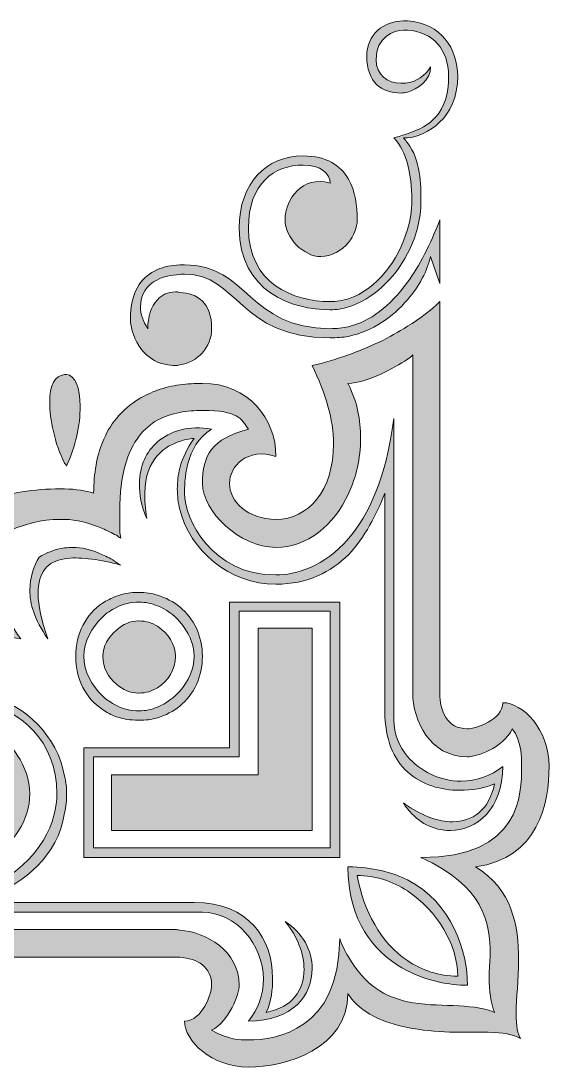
# Model space of a CAD drawing. Header units: inches. Extents: x -242 to 837, y -118 to 959.
# Drawn here: x 293 to 837, y -118 to 959 of the extents above; entities that cross this region are included whole.
import ezdxf

# ---------------------------------------------------------------- set-up
doc = ezdxf.new("R2010")
doc.units = ezdxf.units.IN
doc.header["$MEASUREMENT"] = 0
doc.layers.add('图层 1', color=7, linetype='Continuous')

# ---------------------------------------------------------------- blocks, each defined once
blk = doc.blocks.new('block 2')
at = {"layer": '图层 1', "true_color": 0xffffff}
h = blk.add_hatch(color=7, dxfattribs=at)
h.dxf.hatch_style = 2
edge = h.paths.add_edge_path()
edge.add_spline(control_points=[(690.9, 838.6), (689.4, 838.6), (687.9, 838.6), (686.9, 838.6), (688.4, 837.1), (689.9, 835.1), (690.9, 833.6), (704.8, 815.6), (704.8, 790.7), (704.8, 773.8), (704.8, 754.8), (699.9, 735.9), (690.9, 719.5), (677.4, 693.1), (654.5, 672.1), (630.1, 664.7), (624.1, 662.7), (617.6, 661.7), (611.2, 661.7), (572.3, 661.7), (517.5, 680.1), (517.5, 745.9), (517.5, 792.2), (545.4, 820.1), (583.3, 820.1), (607.7, 820.1), (622.1, 810.2), (630.1, 796.2), (637.1, 783.8), (639.1, 768.8), (639.1, 754.4), (639.1, 746.4), (635.6, 737.9), (630.1, 730.9), (623.1, 722.5), (612.7, 716.5), (601.7, 716.5), (583.3, 716.5), (564.8, 735.9), (564.8, 754.4), (564.8, 774.8), (582.3, 800.7), (611.2, 792.2), (611.2, 801.7), (601.7, 810.7), (583.3, 810.7), (553.9, 810.7), (527, 792.2), (527, 745.9), (527, 688.6), (573.3, 670.1), (611.2, 670.1), (617.6, 670.1), (624.1, 671.1), (630.1, 673.1), (659, 682.6), (681.9, 712.5), (690.9, 744.4), (693.9, 754.4), (695.4, 764.3), (695.4, 773.8), (695.4, 779.8), (695.4, 796.2), (690.9, 812.2), (688.4, 821.6), (683.9, 831.6), (676.9, 838.6), (681.9, 840.1), (686.4, 841.6), (690.9, 843), (714.3, 851), (733.3, 863.5), (733.3, 902.3), (733.3, 929.8), (717.3, 947.7), (690.9, 949.7), (689.4, 949.7), (688.4, 949.7), (686.9, 949.7), (676.9, 949.7), (658.5, 942.2), (658.5, 919.3), (658.5, 903.3), (670.5, 894.9), (684.4, 894.9), (686.9, 894.9), (688.9, 894.9), (690.9, 895.4), (700.4, 896.9), (708.8, 902.3), (714.8, 911.8), (714.8, 897.4), (700.9, 888.9), (690.9, 885.9), (688.4, 885.4), (686.4, 884.9), (684.4, 884.9), (664, 884.9), (649, 895.9), (649, 922.8), (649, 945.2), (666, 959.1), (686.9, 959.1), (688.4, 959.1), (689.4, 959.1), (690.9, 959.1), (725.8, 957.2), (742.7, 930.2), (742.7, 902.3), (742.7, 858), (710.3, 841.1), (690.9, 838.6)], knot_values=[0, 0, 0, 0, 1, 1, 1, 2, 2, 2, 3, 3, 3, 4, 4, 4, 5, 5, 5, 6, 6, 6, 7, 7, 7, 8, 8, 8, 9, 9, 9, 10, 10, 10, 11, 11, 11, 12, 12, 12, 13, 13, 13, 14, 14, 14, 15, 15, 15, 16, 16, 16, 17, 17, 17, 18, 18, 18, 19, 19, 19, 20, 20, 20, 21, 21, 21, 22, 22, 22, 23, 23, 23, 24, 24, 24, 25, 25, 25, 26, 26, 26, 27, 27, 27, 28, 28, 28, 29, 29, 29, 30, 30, 30, 31, 31, 31, 32, 32, 32, 33, 33, 33, 34, 34, 34, 35, 35, 35, 36, 36, 36, 37, 37, 37, 37], degree=3, periodic=1)
h = blk.add_hatch(color=7, dxfattribs=at)
h.dxf.hatch_style = 2
edge = h.paths.add_edge_path()
edge.add_spline(control_points=[(630.1, 644.2), (652.5, 649.7), (673, 665.2), (690.9, 690.1), (703.4, 707), (714.3, 728.4), (724.3, 754.3), (724.3, 754.3), (724.3, 688.6), (724.3, 688.6), (724.3, 688.6), (714.8, 716.5), (714.8, 716.5), (711.3, 702), (703.4, 686.1), (690.9, 672.1), (675.9, 654.2), (655, 639.7), (630.1, 634.3), (624.1, 633.3), (617.6, 632.8), (611.2, 632.8), (516.5, 632.8), (516.5, 698.5), (461.2, 698.5), (459.7, 698.5), (458.2, 698.5), (456.2, 698), (447.2, 697.5), (439.3, 696), (433.3, 692.6), (421.8, 687.1), (415.8, 677.1), (415.8, 664.7), (415.8, 657.2), (418.3, 649.7), (423.3, 642.2), (423.3, 654.2), (426.8, 665.2), (433.3, 672.1), (437.8, 677.1), (443.7, 680.1), (451.7, 680.1), (453.2, 680.1), (454.7, 680.1), (456.2, 679.6), (474.6, 678.6), (489.1, 669.2), (489.1, 642.2), (489.1, 623.3), (474.6, 607.4), (456.2, 604.9), (454.7, 604.4), (453.2, 604.4), (451.7, 604.4), (444.7, 604.4), (438.3, 605.9), (433.3, 607.9), (424.8, 611.8), (418.8, 617.8), (414.3, 624.3), (407.4, 634.8), (405.4, 646.7), (405.4, 650.7), (405.4, 666.2), (408.4, 678.6), (414.3, 687.6), (418.8, 694.6), (425.3, 699.5), (433.3, 703), (439.8, 706), (447.7, 707.5), (456.2, 708), (458.2, 708), (459.7, 708), (461.2, 708), (527, 708), (527, 642.2), (611.2, 642.2), (617.6, 642.2), (624.1, 643.2), (630.1, 644.2)], knot_values=[0, 0, 0, 0, 1, 1, 1, 2, 2, 2, 3, 3, 3, 4, 4, 4, 5, 5, 5, 6, 6, 6, 7, 7, 7, 8, 8, 8, 9, 9, 9, 10, 10, 10, 11, 11, 11, 12, 12, 12, 13, 13, 13, 14, 14, 14, 15, 15, 15, 16, 16, 16, 17, 17, 17, 18, 18, 18, 19, 19, 19, 20, 20, 20, 21, 21, 21, 22, 22, 22, 23, 23, 23, 24, 24, 24, 25, 25, 25, 26, 26, 26, 27, 27, 27, 27], degree=3, periodic=1)
h = blk.add_hatch(color=7, dxfattribs=at)
h.dxf.hatch_style = 2
edge = h.paths.add_edge_path()
edge.add_spline(control_points=[(836.9, 191.3), (836.9, 230.2), (809.5, 257.1), (789.1, 257.1), (789.1, 239.1), (761.1, 230.2), (752.7, 230.2), (731.7, 230.2), (724.3, 248.6), (724.3, 267), (724.3, 267), (724.3, 670.1), (724.3, 670.1), (715.3, 661.2), (703.9, 652.7), (690.9, 644.7), (672.5, 632.8), (651.5, 622.8), (630.1, 615.3), (617.6, 610.8), (604.7, 606.9), (592.7, 604.4), (606.7, 575.5), (614.7, 548.6), (614.7, 523.6), (614.7, 475.3), (588.7, 445.9), (555.4, 445.9), (526, 445.9), (507.5, 464.3), (507.5, 482.8), (507.5, 500.7), (526, 520.2), (555.4, 510.7), (555.4, 549.6), (527, 585.9), (479.6, 585.9), (471.6, 585.9), (464.2, 585.4), (456.2, 584.4), (448.7, 583.4), (440.8, 581.4), (433.3, 579), (426.8, 576.5), (420.3, 573.5), (414.3, 570), (405.4, 564.5), (397.4, 558), (390.9, 549.6), (384.9, 542.6), (380.5, 534.6), (376.5, 525.1), (371, 511.2), (367.5, 493.7), (367.5, 472.8), (359, 475.8), (349.6, 476.8), (337.6, 477.3), (336.1, 477.3), (334.6, 477.3), (333.1, 477.3), (306.2, 477.3), (279.8, 472.8), (259.9, 466.3), (257.9, 465.3), (255.9, 464.9), (254.4, 464.3), (246.9, 443.9), (237, 417), (237, 387.6), (237, 373.7), (240.4, 361.7), (245.4, 351.2), (227, 351.2), (211.5, 348.2), (198.1, 343.3), (150.8, 326.3), (132.3, 282.5), (132.3, 239.1), (132.3, 195.8), (163.7, 168.4), (198.1, 163.9), (201.1, 163.9), (204.6, 163.4), (208.1, 163.4), (198.1, 192.8), (217.5, 210.7), (236, 210.7), (244.4, 210.7), (252.9, 207.2), (259.9, 200.3), (267.9, 191.8), (273.8, 179.3), (273.8, 163.4), (273.8, 150.4), (268.8, 138.5), (259.9, 128.5), (246.9, 114.6), (226, 105.1), (198.1, 104.1), (196.6, 104.1), (195.1, 104.1), (194.1, 104.1), (169.2, 104.1), (143.3, 111.6), (113.9, 125.5), (115.4, 122.5), (115.4, 119), (115.4, 117), (115.4, 117), (115.4, 108.6), (115.4, 108.6), (115.4, 96.1), (112.9, 84.2), (109.4, 73.2), (98.9, 42.8), (76.5, 17.4), (53.1, -1), (51.6, -2.5), (50.1, -3.5), (48.1, -5), (48.1, -5), (53.1, -5), (53.1, -5), (53.1, -5), (109.4, -5), (109.4, -5), (109.4, -5), (198.1, -5), (198.1, -5), (198.1, -5), (259.9, -5), (259.9, -5), (259.9, -5), (337.6, -5), (337.6, -5), (337.6, -5), (376.5, -5), (376.5, -5), (376.5, -5), (390.9, -5), (390.9, -5), (390.9, -5), (414.3, -5), (414.3, -5), (414.3, -5), (433.3, -5), (433.3, -5), (433.3, -5), (451.7, -5), (451.7, -5), (453.2, -5), (454.7, -5), (456.2, -5), (474.6, -6.5), (489.1, -15), (489.1, -33.9), (489.1, -42.4), (479.6, -70.8), (461.2, -70.8), (461.2, -91.2), (489.1, -118.1), (527, -118.1), (564.8, -118.1), (629.6, -99.7), (629.6, -42.4), (629.6, -42.9), (630.1, -42.9), (630.1, -43.4), (643.1, -62.8), (666, -72.3), (690.9, -77.3), (719.3, -83.3), (750.7, -82.3), (774.1, -82.3), (789.1, -82.3), (800, -84.8), (807.5, -88.7), (804.5, -84.8), (803, -75.8), (803, -62.8), (803, -46.9), (805.5, -28.5), (805.5, -8), (805.5, 27.4), (799, 65.2), (761.1, 88.1), (825.9, 96.6), (836.9, 153.9), (836.9, 191.3)], knot_values=[0, 0, 0, 0, 1, 1, 1, 2, 2, 2, 3, 3, 3, 4, 4, 4, 5, 5, 5, 6, 6, 6, 7, 7, 7, 8, 8, 8, 9, 9, 9, 10, 10, 10, 11, 11, 11, 12, 12, 12, 13, 13, 13, 14, 14, 14, 15, 15, 15, 16, 16, 16, 17, 17, 17, 18, 18, 18, 19, 19, 19, 20, 20, 20, 21, 21, 21, 22, 22, 22, 23, 23, 23, 24, 24, 24, 25, 25, 25, 26, 26, 26, 27, 27, 27, 28, 28, 28, 29, 29, 29, 30, 30, 30, 31, 31, 31, 32, 32, 32, 33, 33, 33, 34, 34, 34, 35, 35, 35, 36, 36, 36, 37, 37, 37, 38, 38, 38, 39, 39, 39, 40, 40, 40, 41, 41, 41, 42, 42, 42, 43, 43, 43, 44, 44, 44, 45, 45, 45, 46, 46, 46, 47, 47, 47, 48, 48, 48, 49, 49, 49, 50, 50, 50, 51, 51, 51, 52, 52, 52, 53, 53, 53, 54, 54, 54, 55, 55, 55, 56, 56, 56, 57, 57, 57, 58, 58, 58, 59, 59, 59, 60, 60, 60, 61, 61, 61, 62, 62, 62, 63, 63, 63, 63], degree=3, periodic=1)
edge = h.paths.add_edge_path()
edge.add_spline(control_points=[(808.5, 191.3), (808.5, 163.4), (808.5, 97.6), (704.8, 97.6), (769.6, 68.7), (776.1, 30.8), (776.1, -2.5), (776.1, -10), (775.1, -17.5), (775.1, -25.5), (775.1, -39.4), (777.1, -52.4), (780.6, -61.8), (755.2, -51.4), (722.3, -57.4), (690.9, -50.9), (668.5, -45.9), (647, -34.4), (630.1, -4.5), (626.6, 0.9), (623.6, 7.4), (621.1, 14.4), (621.1, -80.3), (555.4, -90.2), (527, -90.2), (517.5, -90.2), (507.5, -90.2), (489.1, -80.3), (507.5, -70.8), (517.5, -42.4), (517.5, -33.9), (517.5, 1.4), (483.6, 20.9), (456.2, 22.9), (454.7, 23.4), (453.2, 23.4), (451.7, 23.4), (451.7, 23.4), (433.3, 23.4), (433.3, 23.4), (433.3, 23.4), (414.3, 23.4), (414.3, 23.4), (414.3, 23.4), (390.9, 23.4), (390.9, 23.4), (390.9, 23.4), (376.5, 23.4), (376.5, 23.4), (376.5, 23.4), (337.6, 23.4), (337.6, 23.4), (337.6, 23.4), (259.9, 23.4), (259.9, 23.4), (259.9, 23.4), (198.1, 23.4), (198.1, 23.4), (198.1, 23.4), (109.4, 23.4), (109.4, 23.4), (109.4, 23.4), (104.4, 23.4), (104.4, 23.4), (105.9, 23.9), (107.4, 24.9), (109.4, 25.9), (127.3, 37.8), (140.3, 72.2), (132.3, 88.1), (150.8, 79.2), (169.2, 75.2), (188.6, 75.2), (191.6, 75.2), (194.6, 75.2), (198.1, 75.2), (221, 76.7), (242.4, 84.2), (259.9, 95.1), (284.8, 111.6), (301.7, 136), (301.7, 163.4), (301.7, 191.3), (281.3, 218.7), (259.9, 231.6), (251.4, 236.1), (243.4, 239.1), (236, 239.1), (219, 239.1), (205.6, 232.6), (198.1, 221.7), (192.6, 213.7), (189.6, 203.3), (189.6, 191.3), (169.2, 201.3), (161.7, 209.7), (161.7, 239.1), (161.7, 264), (172.2, 292.4), (198.1, 309.9), (212.5, 319.8), (232.5, 326.3), (257.4, 326.3), (258.4, 326.3), (258.9, 326.3), (259.9, 326.3), (269.8, 326.3), (280.8, 324.8), (292.3, 322.8), (274.8, 347.8), (269.3, 367.2), (269.3, 383.6), (269.3, 404.1), (277.8, 419), (283.3, 435.5), (297.3, 440.4), (312.7, 445.9), (333.1, 445.9), (334.6, 445.9), (336.1, 445.9), (337.6, 445.9), (349.6, 445.4), (363, 442.4), (376.5, 436.4), (381.5, 434.5), (385.9, 432), (390.9, 429.5), (392.4, 428.5), (393.9, 427.5), (395.4, 426.5), (394.4, 432), (394.4, 436.4), (394.4, 441.4), (394.4, 441.4), (394.4, 454.4), (394.4, 454.4), (394.4, 491.8), (402.4, 516.2), (414.4, 531.6), (419.8, 538.6), (426.3, 544.1), (433.3, 548.1), (440.3, 552), (448.2, 554.5), (456.2, 556), (464.2, 557.5), (471.6, 558), (479.6, 558), (516.5, 558), (519.5, 549.6), (527, 538.6), (489.1, 529.1), (479.6, 511.7), (479.6, 482.8), (479.6, 454.4), (517.5, 417), (555.4, 417), (587.8, 417), (615.2, 439.9), (630.1, 472.3), (638.1, 489.3), (642.6, 508.7), (642.6, 529.1), (642.6, 549.1), (639.6, 565), (630.1, 584.9), (630.1, 585.4), (629.6, 585.9), (629.6, 585.9), (629.6, 585.9), (630.1, 585.9), (630.1, 585.9), (648, 586.4), (676.9, 600.9), (690.9, 610.8), (693.4, 612.3), (694.9, 613.8), (696.4, 615.3), (696.4, 615.3), (696.4, 267), (696.4, 267), (696.4, 239.1), (713.8, 201.3), (752.7, 201.3), (761.2, 201.3), (789.1, 209.7), (799, 230.2), (808.5, 218.2), (808.5, 201.2), (808.5, 191.3)], knot_values=[0, 0, 0, 0, 1, 1, 1, 2, 2, 2, 3, 3, 3, 4, 4, 4, 5, 5, 5, 6, 6, 6, 7, 7, 7, 8, 8, 8, 9, 9, 9, 10, 10, 10, 11, 11, 11, 12, 12, 12, 13, 13, 13, 14, 14, 14, 15, 15, 15, 16, 16, 16, 17, 17, 17, 18, 18, 18, 19, 19, 19, 20, 20, 20, 21, 21, 21, 22, 22, 22, 23, 23, 23, 24, 24, 24, 25, 25, 25, 26, 26, 26, 27, 27, 27, 28, 28, 28, 29, 29, 29, 30, 30, 30, 31, 31, 31, 32, 32, 32, 33, 33, 33, 34, 34, 34, 35, 35, 35, 36, 36, 36, 37, 37, 37, 38, 38, 38, 39, 39, 39, 40, 40, 40, 41, 41, 41, 42, 42, 42, 43, 43, 43, 44, 44, 44, 45, 45, 45, 46, 46, 46, 47, 47, 47, 48, 48, 48, 49, 49, 49, 50, 50, 50, 51, 51, 51, 52, 52, 52, 53, 53, 53, 54, 54, 54, 55, 55, 55, 56, 56, 56, 57, 57, 57, 58, 58, 58, 59, 59, 59, 60, 60, 60, 61, 61, 61, 62, 62, 62, 63, 63, 63, 63], degree=3, periodic=1)
h = blk.add_hatch(color=7, dxfattribs=at)
h.dxf.hatch_style = 2
edge = h.paths.add_edge_path()
edge.add_spline(control_points=[(337.6, 503.7), (327.1, 524.1), (322.2, 549.1), (322.2, 566.5), (322.2, 584.4), (327.1, 593.9), (337.6, 594.9), (338.6, 594.9), (339.1, 594.9), (339.6, 594.9), (348.1, 594.9), (353.6, 581), (353.6, 562.5), (353.6, 542.1), (349.1, 521.7), (339.6, 500.7), (339.1, 501.7), (338.6, 502.7), (337.6, 503.7)], knot_values=[0, 0, 0, 0, 1, 1, 1, 2, 2, 2, 3, 3, 3, 4, 4, 4, 5, 5, 5, 6, 6, 6, 6], degree=3, periodic=1)
h = blk.add_hatch(color=7, dxfattribs=at)
h.dxf.hatch_style = 2
edge = h.paths.add_edge_path()
edge.add_spline(control_points=[(735.2, 125.5), (717.3, 125.5), (702.4, 133.5), (690.9, 147.9), (689.4, 149.4), (687.9, 151.4), (686.9, 153.9), (688.4, 152.9), (689.4, 151.9), (690.9, 150.9), (707.8, 140), (723.3, 134.5), (737.2, 134.5), (757.7, 134.5), (775.1, 146.4), (780.6, 173.4), (769.6, 168.9), (757.7, 166.9), (744.7, 166.9), (725.3, 166.9), (705.8, 172.4), (690.9, 185.8), (676.9, 198.8), (667.5, 219.2), (667.5, 248.6), (667.5, 248.6), (667.5, 472.8), (667.5, 472.8), (659, 450.4), (647, 427.5), (630.1, 409.5), (612.2, 391.6), (588.2, 379.1), (555.4, 379.1), (507, 379.1), (467.2, 414), (456.2, 455.9), (454.7, 462.9), (453.7, 469.8), (453.7, 477.3), (453.7, 484.8), (454.7, 491.8), (456.2, 498.7), (459.2, 509.2), (463.7, 519.2), (471.1, 529.1), (468.7, 529.1), (463.2, 528.6), (456.2, 526.1), (449.2, 524.1), (440.3, 519.7), (433.3, 511.7), (425.8, 503.2), (420.3, 490.8), (420.3, 472.8), (420.3, 466.3), (420.3, 456.9), (422.3, 446.9), (415.8, 459.9), (414.8, 471.8), (414.8, 482.8), (414.8, 501.2), (421.8, 515.7), (433.3, 525.6), (439.8, 531.1), (447.7, 535.6), (456.2, 537.6), (466.7, 540.6), (478.1, 541.1), (489.1, 538.6), (461.2, 522.7), (461.2, 482.8), (461.2, 472.8), (461.2, 445.9), (489.1, 388.6), (555.4, 388.6), (575.8, 388.6), (605.2, 397.1), (630.1, 426), (651, 450.4), (669, 489.3), (676.9, 549.6), (676.9, 549.6), (676.9, 239.1), (676.9, 239.1), (676.9, 225.2), (682.4, 212.2), (690.9, 201.8), (703.9, 186.8), (723.8, 176.3), (746.2, 176.3), (762.2, 176.3), (777.1, 181.8), (789.1, 191.3), (789.1, 147.4), (762.2, 125.5), (735.2, 125.5)], knot_values=[0, 0, 0, 0, 1, 1, 1, 2, 2, 2, 3, 3, 3, 4, 4, 4, 5, 5, 5, 6, 6, 6, 7, 7, 7, 8, 8, 8, 9, 9, 9, 10, 10, 10, 11, 11, 11, 12, 12, 12, 13, 13, 13, 14, 14, 14, 15, 15, 15, 16, 16, 16, 17, 17, 17, 18, 18, 18, 19, 19, 19, 20, 20, 20, 21, 21, 21, 22, 22, 22, 23, 23, 23, 24, 24, 24, 25, 25, 25, 26, 26, 26, 27, 27, 27, 28, 28, 28, 29, 29, 29, 30, 30, 30, 31, 31, 31, 32, 32, 32, 32], degree=3, periodic=1)
h = blk.add_hatch(color=7, dxfattribs=at)
h.dxf.hatch_style = 2
edge = h.paths.add_edge_path()
edge.add_spline(control_points=[(376.5, 403.1), (366.5, 405.1), (357, 406.1), (349.1, 406.1), (345.1, 406.1), (341.1, 406.1), (337.6, 405.1), (320.2, 402.6), (310.2, 392.1), (310.2, 369.2), (310.2, 357.7), (313.7, 342.3), (320.2, 322.8), (306.2, 343.3), (301.7, 358.7), (301.7, 372.7), (301.7, 386.6), (306.2, 397.6), (311.2, 407), (319.2, 411.5), (327.6, 415), (337.6, 416.5), (340.6, 416.5), (343.1, 417), (346.1, 417), (355.1, 417), (365, 415), (376.5, 409.5), (381, 407.5), (385.9, 405.1), (390.9, 401.6), (392.4, 400.6), (393.9, 399.6), (395.4, 398.6), (393.9, 399.1), (392.4, 399.6), (390.9, 400.1), (385.9, 401.1), (381, 402.6), (376.5, 403.1)], knot_values=[0, 0, 0, 0, 1, 1, 1, 2, 2, 2, 3, 3, 3, 4, 4, 4, 5, 5, 5, 6, 6, 6, 7, 7, 7, 8, 8, 8, 9, 9, 9, 10, 10, 10, 11, 11, 11, 12, 12, 12, 13, 13, 13, 13], degree=3, periodic=1)
h = blk.add_hatch(color=7, dxfattribs=at)
h.dxf.hatch_style = 2
edge = h.paths.add_edge_path()
edge.add_spline(control_points=[(433.3, 367.7), (427.3, 369.7), (420.8, 370.7), (414.3, 370.7), (414.3, 370.7), (413.8, 370.7), (413.8, 370.7), (405.4, 370.7), (397.9, 369.2), (390.9, 366.7), (385.4, 364.7), (381, 362.2), (376.5, 359.7), (359.5, 347.8), (349.1, 328.3), (349.1, 304.9), (349.1, 281), (359.5, 261.6), (376.5, 250.1), (381, 247.1), (385.4, 244.6), (390.9, 242.6), (397.9, 240.1), (405.4, 239.1), (413.8, 239.1), (413.8, 239.1), (414.3, 239.1), (414.3, 239.1), (420.8, 239.1), (427.3, 239.6), (433.3, 241.6), (441.7, 244.1), (449.7, 248.1), (456.2, 253.6), (470.7, 265.5), (479.6, 283.5), (479.6, 304.9), (479.6, 325.8), (470.7, 343.8), (456.2, 355.7), (449.7, 361.2), (441.7, 365.2), (433.3, 367.7)], knot_values=[0, 0, 0, 0, 1, 1, 1, 2, 2, 2, 3, 3, 3, 4, 4, 4, 5, 5, 5, 6, 6, 6, 7, 7, 7, 8, 8, 8, 9, 9, 9, 10, 10, 10, 11, 11, 11, 12, 12, 12, 13, 13, 13, 14, 14, 14, 14], degree=3, periodic=1)
edge = h.paths.add_edge_path()
edge.add_spline(control_points=[(433.3, 356.7), (442.2, 353.2), (450.2, 347.8), (456.2, 340.3), (465.2, 330.3), (471.1, 317.9), (471.1, 304.9), (471.1, 291.4), (465.2, 279), (456.2, 269), (450.2, 262.1), (442.2, 256.1), (433.3, 252.6), (427.3, 250.1), (420.8, 248.6), (414.3, 248.6), (414.3, 248.6), (413.8, 248.6), (413.8, 248.6), (405.9, 248.6), (397.9, 250.6), (390.9, 254.1), (385.4, 257.1), (381, 260), (376.5, 264), (365.5, 274.5), (357.5, 289.5), (357.5, 304.9), (357.5, 319.8), (365.5, 334.8), (376.5, 345.3), (381, 349.2), (385.4, 352.7), (390.9, 355.2), (397.9, 358.7), (405.9, 360.7), (413.8, 360.7), (413.8, 360.7), (414.3, 360.7), (414.3, 360.7), (420.8, 360.7), (427.3, 359.2), (433.3, 356.7)], knot_values=[0, 0, 0, 0, 1, 1, 1, 2, 2, 2, 3, 3, 3, 4, 4, 4, 5, 5, 5, 6, 6, 6, 7, 7, 7, 8, 8, 8, 9, 9, 9, 10, 10, 10, 11, 11, 11, 12, 12, 12, 13, 13, 13, 14, 14, 14, 14], degree=3, periodic=1)
h = blk.add_hatch(color=7, dxfattribs=at)
h.dxf.hatch_style = 2
h.paths.add_polyline_path([(456.2, 97.6), (621.1, 97.6), (621.1, 360.7), (507.5, 360.7), (507.5, 210.7), (456.2, 210.7), (433.3, 210.7), (414.3, 210.7), (390.9, 210.7), (376.5, 210.7), (357.5, 210.7), (357.5, 97.6), (376.5, 97.6), (390.9, 97.6), (414.3, 97.6), (433.3, 97.6), (456.2, 97.6)])
h.paths.add_polyline_path([(456.2, 107.6), (433.3, 107.6), (414.3, 107.6), (390.9, 107.6), (376.5, 107.6), (367.5, 107.6), (367.5, 201.2), (376.5, 201.2), (390.9, 201.2), (414.3, 201.2), (433.3, 201.2), (456.2, 201.2), (517.5, 201.2), (517.5, 351.2), (611.2, 351.2), (611.2, 107.6)])
h = blk.add_hatch(color=7, dxfattribs=at)
h.dxf.hatch_style = 2
edge = h.paths.add_edge_path()
edge.add_spline(control_points=[(451.7, 304.9), (451.7, 291.4), (444.2, 279), (433.3, 272.5), (427.8, 269), (421.3, 267), (414.3, 267), (414.3, 267), (413.8, 267), (413.8, 267), (405.4, 267), (397.4, 270.5), (390.9, 276), (382.5, 283), (377, 293.4), (377, 304.9), (377, 314.9), (382.5, 324.8), (390.9, 331.8), (397.4, 337.8), (405.4, 341.3), (413.8, 341.3), (413.8, 341.3), (414.3, 341.3), (414.3, 341.3), (421.3, 341.3), (427.8, 339.3), (433.3, 335.8), (444.2, 328.8), (451.7, 316.9), (451.7, 304.9)], knot_values=[0, 0, 0, 0, 1, 1, 1, 2, 2, 2, 3, 3, 3, 4, 4, 4, 5, 5, 5, 6, 6, 6, 7, 7, 7, 8, 8, 8, 9, 9, 9, 10, 10, 10, 10], degree=3, periodic=1)
h = blk.add_hatch(color=7, dxfattribs=at)
h.dxf.hatch_style = 2
h.paths.add_polyline_path([(433.3, 125.5), (414.3, 125.5), (390.9, 125.5), (385.9, 125.5), (385.9, 182.8), (390.9, 182.8), (414.3, 182.8), (433.3, 182.8), (456.2, 182.8), (536.9, 182.8), (536.9, 333.8), (592.7, 333.8), (592.7, 125.5), (456.2, 125.5)])
h = blk.add_hatch(color=7, dxfattribs=at)
h.dxf.hatch_style = 2
edge = h.paths.add_edge_path()
edge.add_spline(control_points=[(241.4, 266), (247.4, 266), (253.4, 265), (259.9, 263.5), (296.3, 255.6), (330.1, 222.7), (337.6, 181.3), (339.1, 175.3), (339.6, 169.4), (339.6, 163.4), (339.6, 156.4), (339.1, 149.9), (337.6, 143.5), (330.1, 98.1), (296.3, 72.7), (259.9, 56.8), (254.9, 54.8), (250.4, 52.8), (245.4, 51.3), (245.4, 51.3), (259.9, 51.3), (259.9, 51.3), (259.9, 51.3), (337.6, 51.3), (337.6, 51.3), (337.6, 51.3), (376.5, 51.3), (376.5, 51.3), (376.5, 51.3), (390.9, 51.3), (390.9, 51.3), (390.9, 51.3), (414.3, 51.3), (414.3, 51.3), (414.3, 51.3), (433.3, 51.3), (433.3, 51.3), (433.3, 51.3), (456.2, 51.3), (456.2, 51.3), (456.2, 51.3), (471.1, 51.3), (471.1, 51.3), (528, 51.3), (551.9, 13.4), (551.9, -26.5), (551.9, -38.4), (550.9, -49.9), (545.4, -61.8), (572.3, -56.4), (584.3, -39.4), (584.3, -17.5), (584.3, -1.5), (577.8, 15.9), (564.8, 31.8), (583.3, 19.9), (592.7, 1.9), (592.7, -16.5), (592.7, -43.9), (573.3, -70.8), (527, -70.8), (536.9, -58.9), (542.4, -43.9), (542.4, -27.5), (542.4, 7.9), (514, 41.3), (479.6, 41.3), (479.6, 41.3), (456.2, 41.3), (456.2, 41.3), (456.2, 41.3), (433.3, 41.3), (433.3, 41.3), (433.3, 41.3), (414.3, 41.3), (414.3, 41.3), (414.3, 41.3), (390.9, 41.3), (390.9, 41.3), (390.9, 41.3), (376.5, 41.3), (376.5, 41.3), (376.5, 41.3), (337.6, 41.3), (337.6, 41.3), (337.6, 41.3), (259.9, 41.3), (259.9, 41.3), (259.9, 41.3), (198.1, 41.3), (198.1, 41.3), (198.1, 41.3), (170.2, 41.3), (170.2, 41.3), (180.2, 42.8), (189.1, 44.3), (198.1, 46.3), (222.5, 51.3), (242.9, 58.7), (259.9, 66.7), (315.7, 94.6), (329.6, 136.5), (329.6, 163.4), (329.6, 219.7), (289.3, 248.1), (259.9, 255.6), (254.4, 256.6), (249.9, 257.1), (245.4, 257.1), (238, 257.1), (216, 257.1), (198.1, 246.6), (191.1, 243.1), (184.6, 237.6), (179.7, 230.2), (175.2, 252.6), (181.6, 275.5), (198.1, 289.9), (207.6, 298.4), (221, 303.4), (237, 303.4), (243.9, 303.4), (251.9, 302.4), (259.9, 299.9), (263.9, 298.9), (268.4, 297.4), (272.8, 295.9), (268.4, 296.9), (263.9, 297.4), (259.9, 297.9), (254.4, 298.4), (249.9, 298.4), (245.4, 298.4), (219.5, 298.4), (205.6, 287), (198.1, 275), (191.1, 264), (189.6, 252.6), (189.6, 248.6), (192.1, 250.6), (195.1, 252.6), (198.1, 254.1), (211.5, 262.1), (226, 266), (241.4, 266)], knot_values=[0, 0, 0, 0, 1, 1, 1, 2, 2, 2, 3, 3, 3, 4, 4, 4, 5, 5, 5, 6, 6, 6, 7, 7, 7, 8, 8, 8, 9, 9, 9, 10, 10, 10, 11, 11, 11, 12, 12, 12, 13, 13, 13, 14, 14, 14, 15, 15, 15, 16, 16, 16, 17, 17, 17, 18, 18, 18, 19, 19, 19, 20, 20, 20, 21, 21, 21, 22, 22, 22, 23, 23, 23, 24, 24, 24, 25, 25, 25, 26, 26, 26, 27, 27, 27, 28, 28, 28, 29, 29, 29, 30, 30, 30, 31, 31, 31, 32, 32, 32, 33, 33, 33, 34, 34, 34, 35, 35, 35, 36, 36, 36, 37, 37, 37, 38, 38, 38, 39, 39, 39, 40, 40, 40, 41, 41, 41, 42, 42, 42, 43, 43, 43, 44, 44, 44, 45, 45, 45, 46, 46, 46, 47, 47, 47, 48, 48, 48, 48], degree=3, periodic=1)
h = blk.add_hatch(color=7, dxfattribs=at)
h.dxf.hatch_style = 2
edge = h.paths.add_edge_path()
edge.add_spline(control_points=[(630.1, 88.1), (630.1, 88.1), (629.6, 88.1), (629.6, 88.1), (629.6, 83.7), (629.6, 79.2), (630.1, 75.2), (634.1, 25.9), (660.5, -3.5), (690.9, -19), (711.8, -29.5), (734.2, -33.9), (752.7, -33.9), (752.7, 0.9), (737.2, 50.8), (690.9, 74.7), (675, 82.7), (654.5, 87.6), (630.1, 88.1)], knot_values=[0, 0, 0, 0, 1, 1, 1, 2, 2, 2, 3, 3, 3, 4, 4, 4, 5, 5, 5, 6, 6, 6, 6], degree=3, periodic=1)
edge = h.paths.add_edge_path()
edge.add_spline(control_points=[(639.1, 79.2), (658, 79.2), (675.4, 73.2), (690.9, 63.2), (721.8, 42.8), (742.7, 7.4), (742.7, -24.5), (723.3, -24.5), (705.8, -18.5), (690.9, -8.5), (663.5, 9.9), (645.5, 42.8), (639.1, 79.2)], knot_values=[0, 0, 0, 0, 1, 1, 1, 2, 2, 2, 3, 3, 3, 4, 4, 4, 4], degree=3, periodic=1)
at = {"layer": '图层 1', "lineweight": 0}
for points in [[(456.2, 97.6), (621.1, 97.6), (621.1, 360.7), (507.5, 360.7), (507.5, 210.7), (456.2, 210.7), (433.3, 210.7), (414.3, 210.7), (390.9, 210.7), (376.5, 210.7), (357.5, 210.7), (357.5, 97.6), (376.5, 97.6), (390.9, 97.6), (414.3, 97.6), (433.3, 97.6), (456.2, 97.6), (456.2, 97.6)], [(456.2, 107.6), (433.3, 107.6), (414.3, 107.6), (390.9, 107.6), (376.5, 107.6), (367.5, 107.6), (367.5, 201.2), (376.5, 201.2), (390.9, 201.2), (414.3, 201.2), (433.3, 201.2), (456.2, 201.2), (517.5, 201.2), (517.5, 351.2), (611.2, 351.2), (611.2, 107.6), (456.2, 107.6)], [(433.3, 125.5), (414.3, 125.5), (390.9, 125.5), (385.9, 125.5), (385.9, 182.8), (390.9, 182.8), (414.3, 182.8), (433.3, 182.8), (456.2, 182.8), (536.9, 182.8), (536.9, 333.8), (592.7, 333.8), (592.7, 125.5), (456.2, 125.5), (433.3, 125.5)]]:
    blk.add_lwpolyline(points, dxfattribs=at)
for points, knots in [([(690.9, 838.6), (689.4, 838.6), (687.9, 838.6), (686.9, 838.6), (688.4, 837.1), (689.9, 835.1), (690.9, 833.6), (704.8, 815.6), (704.8, 790.7), (704.8, 773.8), (704.8, 754.8), (699.9, 735.9), (690.9, 719.5), (677.4, 693.1), (654.5, 672.1), (630.1, 664.7), (624.1, 662.7), (617.6, 661.7), (611.2, 661.7), (572.3, 661.7), (517.5, 680.1), (517.5, 745.9), (517.5, 792.2), (545.4, 820.1), (583.3, 820.1), (607.7, 820.1), (622.1, 810.2), (630.1, 796.2), (637.1, 783.8), (639.1, 768.8), (639.1, 754.4), (639.1, 746.4), (635.6, 737.9), (630.1, 730.9), (623.1, 722.5), (612.7, 716.5), (601.7, 716.5), (583.3, 716.5), (564.8, 735.9), (564.8, 754.4), (564.8, 774.8), (582.3, 800.7), (611.2, 792.2), (611.2, 801.7), (601.7, 810.7), (583.3, 810.7), (553.9, 810.7), (527, 792.2), (527, 745.9), (527, 688.6), (573.3, 670.1), (611.2, 670.1), (617.6, 670.1), (624.1, 671.1), (630.1, 673.1), (659, 682.6), (681.9, 712.5), (690.9, 744.4), (693.9, 754.4), (695.4, 764.3), (695.4, 773.8), (695.4, 779.8), (695.4, 796.2), (690.9, 812.2), (688.4, 821.6), (683.9, 831.6), (676.9, 838.6), (681.9, 840.1), (686.4, 841.6), (690.9, 843), (714.3, 851), (733.3, 863.5), (733.3, 902.3), (733.3, 929.8), (717.3, 947.7), (690.9, 949.7), (689.4, 949.7), (688.4, 949.7), (686.9, 949.7), (676.9, 949.7), (658.5, 942.2), (658.5, 919.3), (658.5, 903.3), (670.5, 894.9), (684.4, 894.9), (686.9, 894.9), (688.9, 894.9), (690.9, 895.4), (700.4, 896.9), (708.8, 902.3), (714.8, 911.8), (714.8, 897.4), (700.9, 888.9), (690.9, 885.9), (688.4, 885.4), (686.4, 884.9), (684.4, 884.9), (664, 884.9), (649, 895.9), (649, 922.8), (649, 945.2), (666, 959.1), (686.9, 959.1), (688.4, 959.1), (689.4, 959.1), (690.9, 959.1), (725.8, 957.2), (742.7, 930.2), (742.7, 902.3), (742.7, 858), (710.3, 841.1), (690.9, 838.6)], [0, 0, 0, 0, 1, 1, 1, 2, 2, 2, 3, 3, 3, 4, 4, 4, 5, 5, 5, 6, 6, 6, 7, 7, 7, 8, 8, 8, 9, 9, 9, 10, 10, 10, 11, 11, 11, 12, 12, 12, 13, 13, 13, 14, 14, 14, 15, 15, 15, 16, 16, 16, 17, 17, 17, 18, 18, 18, 19, 19, 19, 20, 20, 20, 21, 21, 21, 22, 22, 22, 23, 23, 23, 24, 24, 24, 25, 25, 25, 26, 26, 26, 27, 27, 27, 28, 28, 28, 29, 29, 29, 30, 30, 30, 31, 31, 31, 32, 32, 32, 33, 33, 33, 34, 34, 34, 35, 35, 35, 36, 36, 36, 37, 37, 37, 37]), ([(630.1, 644.2), (652.5, 649.7), (673, 665.2), (690.9, 690.1), (703.4, 707), (714.3, 728.4), (724.3, 754.3), (724.3, 754.3), (724.3, 688.6), (724.3, 688.6), (724.3, 688.6), (714.8, 716.5), (714.8, 716.5), (711.3, 702), (703.4, 686.1), (690.9, 672.1), (675.9, 654.2), (655, 639.7), (630.1, 634.3), (624.1, 633.3), (617.6, 632.8), (611.2, 632.8), (516.5, 632.8), (516.5, 698.5), (461.2, 698.5), (459.7, 698.5), (458.2, 698.5), (456.2, 698), (447.2, 697.5), (439.3, 696), (433.3, 692.6), (421.8, 687.1), (415.8, 677.1), (415.8, 664.7), (415.8, 657.2), (418.3, 649.7), (423.3, 642.2), (423.3, 654.2), (426.8, 665.2), (433.3, 672.1), (437.8, 677.1), (443.7, 680.1), (451.7, 680.1), (453.2, 680.1), (454.7, 680.1), (456.2, 679.6), (474.6, 678.6), (489.1, 669.2), (489.1, 642.2), (489.1, 623.3), (474.6, 607.4), (456.2, 604.9), (454.7, 604.4), (453.2, 604.4), (451.7, 604.4), (444.7, 604.4), (438.3, 605.9), (433.3, 607.9), (424.8, 611.8), (418.8, 617.8), (414.3, 624.3), (407.4, 634.8), (405.4, 646.7), (405.4, 650.7), (405.4, 666.2), (408.4, 678.6), (414.3, 687.6), (418.8, 694.6), (425.3, 699.5), (433.3, 703), (439.8, 706), (447.7, 707.5), (456.2, 708), (458.2, 708), (459.7, 708), (461.2, 708), (527, 708), (527, 642.2), (611.2, 642.2), (617.6, 642.2), (624.1, 643.2), (630.1, 644.2)], [0, 0, 0, 0, 1, 1, 1, 2, 2, 2, 3, 3, 3, 4, 4, 4, 5, 5, 5, 6, 6, 6, 7, 7, 7, 8, 8, 8, 9, 9, 9, 10, 10, 10, 11, 11, 11, 12, 12, 12, 13, 13, 13, 14, 14, 14, 15, 15, 15, 16, 16, 16, 17, 17, 17, 18, 18, 18, 19, 19, 19, 20, 20, 20, 21, 21, 21, 22, 22, 22, 23, 23, 23, 24, 24, 24, 25, 25, 25, 26, 26, 26, 27, 27, 27, 27]), ([(836.9, 191.3), (836.9, 230.2), (809.5, 257.1), (789.1, 257.1), (789.1, 239.1), (761.1, 230.2), (752.7, 230.2), (731.7, 230.2), (724.3, 248.6), (724.3, 267), (724.3, 267), (724.3, 670.1), (724.3, 670.1), (715.3, 661.2), (703.9, 652.7), (690.9, 644.7), (672.5, 632.8), (651.5, 622.8), (630.1, 615.3), (617.6, 610.8), (604.7, 606.9), (592.7, 604.4), (606.7, 575.5), (614.7, 548.6), (614.7, 523.6), (614.7, 475.3), (588.7, 445.9), (555.4, 445.9), (526, 445.9), (507.5, 464.3), (507.5, 482.8), (507.5, 500.7), (526, 520.2), (555.4, 510.7), (555.4, 549.6), (527, 585.9), (479.6, 585.9), (471.6, 585.9), (464.2, 585.4), (456.2, 584.4), (448.7, 583.4), (440.8, 581.4), (433.3, 579), (426.8, 576.5), (420.3, 573.5), (414.3, 570), (405.4, 564.5), (397.4, 558), (390.9, 549.6), (384.9, 542.6), (380.5, 534.6), (376.5, 525.1), (371, 511.2), (367.5, 493.7), (367.5, 472.8), (359, 475.8), (349.6, 476.8), (337.6, 477.3), (336.1, 477.3), (334.6, 477.3), (333.1, 477.3), (306.2, 477.3), (279.8, 472.8), (259.9, 466.3), (257.9, 465.3), (255.9, 464.9), (254.4, 464.3), (246.9, 443.9), (237, 417), (237, 387.6), (237, 373.7), (240.4, 361.7), (245.4, 351.2), (227, 351.2), (211.5, 348.2), (198.1, 343.3), (150.8, 326.3), (132.3, 282.5), (132.3, 239.1), (132.3, 195.8), (163.7, 168.4), (198.1, 163.9), (201.1, 163.9), (204.6, 163.4), (208.1, 163.4), (198.1, 192.8), (217.5, 210.7), (236, 210.7), (244.4, 210.7), (252.9, 207.2), (259.9, 200.3), (267.9, 191.8), (273.8, 179.3), (273.8, 163.4), (273.8, 150.4), (268.8, 138.5), (259.9, 128.5), (246.9, 114.6), (226, 105.1), (198.1, 104.1), (196.6, 104.1), (195.1, 104.1), (194.1, 104.1), (169.2, 104.1), (143.3, 111.6), (113.9, 125.5), (115.4, 122.5), (115.4, 119), (115.4, 117), (115.4, 117), (115.4, 108.6), (115.4, 108.6), (115.4, 96.1), (112.9, 84.2), (109.4, 73.2), (98.9, 42.8), (76.5, 17.4), (53.1, -1), (51.6, -2.5), (50.1, -3.5), (48.1, -5), (48.1, -5), (53.1, -5), (53.1, -5), (53.1, -5), (109.4, -5), (109.4, -5), (109.4, -5), (198.1, -5), (198.1, -5), (198.1, -5), (259.9, -5), (259.9, -5), (259.9, -5), (337.6, -5), (337.6, -5), (337.6, -5), (376.5, -5), (376.5, -5), (376.5, -5), (390.9, -5), (390.9, -5), (390.9, -5), (414.3, -5), (414.3, -5), (414.3, -5), (433.3, -5), (433.3, -5), (433.3, -5), (451.7, -5), (451.7, -5), (453.2, -5), (454.7, -5), (456.2, -5), (474.6, -6.5), (489.1, -15), (489.1, -33.9), (489.1, -42.4), (479.6, -70.8), (461.2, -70.8), (461.2, -91.2), (489.1, -118.1), (527, -118.1), (564.8, -118.1), (629.6, -99.7), (629.6, -42.4), (629.6, -42.9), (630.1, -42.9), (630.1, -43.4), (643.1, -62.8), (666, -72.3), (690.9, -77.3), (719.3, -83.3), (750.7, -82.3), (774.1, -82.3), (789.1, -82.3), (800, -84.8), (807.5, -88.7), (804.5, -84.8), (803, -75.8), (803, -62.8), (803, -46.9), (805.5, -28.5), (805.5, -8), (805.5, 27.4), (799, 65.2), (761.1, 88.1), (825.9, 96.6), (836.9, 153.9), (836.9, 191.3)], [0, 0, 0, 0, 1, 1, 1, 2, 2, 2, 3, 3, 3, 4, 4, 4, 5, 5, 5, 6, 6, 6, 7, 7, 7, 8, 8, 8, 9, 9, 9, 10, 10, 10, 11, 11, 11, 12, 12, 12, 13, 13, 13, 14, 14, 14, 15, 15, 15, 16, 16, 16, 17, 17, 17, 18, 18, 18, 19, 19, 19, 20, 20, 20, 21, 21, 21, 22, 22, 22, 23, 23, 23, 24, 24, 24, 25, 25, 25, 26, 26, 26, 27, 27, 27, 28, 28, 28, 29, 29, 29, 30, 30, 30, 31, 31, 31, 32, 32, 32, 33, 33, 33, 34, 34, 34, 35, 35, 35, 36, 36, 36, 37, 37, 37, 38, 38, 38, 39, 39, 39, 40, 40, 40, 41, 41, 41, 42, 42, 42, 43, 43, 43, 44, 44, 44, 45, 45, 45, 46, 46, 46, 47, 47, 47, 48, 48, 48, 49, 49, 49, 50, 50, 50, 51, 51, 51, 52, 52, 52, 53, 53, 53, 54, 54, 54, 55, 55, 55, 56, 56, 56, 57, 57, 57, 58, 58, 58, 59, 59, 59, 60, 60, 60, 61, 61, 61, 62, 62, 62, 63, 63, 63, 63]), ([(808.5, 191.3), (808.5, 163.4), (808.5, 97.6), (704.8, 97.6), (769.6, 68.7), (776.1, 30.8), (776.1, -2.5), (776.1, -10), (775.1, -17.5), (775.1, -25.5), (775.1, -39.4), (777.1, -52.4), (780.6, -61.8), (755.2, -51.4), (722.3, -57.4), (690.9, -50.9), (668.5, -45.9), (647, -34.4), (630.1, -4.5), (626.6, 0.9), (623.6, 7.4), (621.1, 14.4), (621.1, -80.3), (555.4, -90.2), (527, -90.2), (517.5, -90.2), (507.5, -90.2), (489.1, -80.3), (507.5, -70.8), (517.5, -42.4), (517.5, -33.9), (517.5, 1.4), (483.6, 20.9), (456.2, 22.9), (454.7, 23.4), (453.2, 23.4), (451.7, 23.4), (451.7, 23.4), (433.3, 23.4), (433.3, 23.4), (433.3, 23.4), (414.3, 23.4), (414.3, 23.4), (414.3, 23.4), (390.9, 23.4), (390.9, 23.4), (390.9, 23.4), (376.5, 23.4), (376.5, 23.4), (376.5, 23.4), (337.6, 23.4), (337.6, 23.4), (337.6, 23.4), (259.9, 23.4), (259.9, 23.4), (259.9, 23.4), (198.1, 23.4), (198.1, 23.4), (198.1, 23.4), (109.4, 23.4), (109.4, 23.4), (109.4, 23.4), (104.4, 23.4), (104.4, 23.4), (105.9, 23.9), (107.4, 24.9), (109.4, 25.9), (127.3, 37.8), (140.3, 72.2), (132.3, 88.1), (150.8, 79.2), (169.2, 75.2), (188.6, 75.2), (191.6, 75.2), (194.6, 75.2), (198.1, 75.2), (221, 76.7), (242.4, 84.2), (259.9, 95.1), (284.8, 111.6), (301.7, 136), (301.7, 163.4), (301.7, 191.3), (281.3, 218.7), (259.9, 231.6), (251.4, 236.1), (243.4, 239.1), (236, 239.1), (219, 239.1), (205.6, 232.6), (198.1, 221.7), (192.6, 213.7), (189.6, 203.3), (189.6, 191.3), (169.2, 201.3), (161.7, 209.7), (161.7, 239.1), (161.7, 264), (172.2, 292.4), (198.1, 309.9), (212.5, 319.8), (232.5, 326.3), (257.4, 326.3), (258.4, 326.3), (258.9, 326.3), (259.9, 326.3), (269.8, 326.3), (280.8, 324.8), (292.3, 322.8), (274.8, 347.8), (269.3, 367.2), (269.3, 383.6), (269.3, 404.1), (277.8, 419), (283.3, 435.5), (297.3, 440.4), (312.7, 445.9), (333.1, 445.9), (334.6, 445.9), (336.1, 445.9), (337.6, 445.9), (349.6, 445.4), (363, 442.4), (376.5, 436.4), (381.5, 434.5), (385.9, 432), (390.9, 429.5), (392.4, 428.5), (393.9, 427.5), (395.4, 426.5), (394.4, 432), (394.4, 436.4), (394.4, 441.4), (394.4, 441.4), (394.4, 454.4), (394.4, 454.4), (394.4, 491.8), (402.4, 516.2), (414.4, 531.6), (419.8, 538.6), (426.3, 544.1), (433.3, 548.1), (440.3, 552), (448.2, 554.5), (456.2, 556), (464.2, 557.5), (471.6, 558), (479.6, 558), (516.5, 558), (519.5, 549.6), (527, 538.6), (489.1, 529.1), (479.6, 511.7), (479.6, 482.8), (479.6, 454.4), (517.5, 417), (555.4, 417), (587.8, 417), (615.2, 439.9), (630.1, 472.3), (638.1, 489.3), (642.6, 508.7), (642.6, 529.1), (642.6, 549.1), (639.6, 565), (630.1, 584.9), (630.1, 585.4), (629.6, 585.9), (629.6, 585.9), (629.6, 585.9), (630.1, 585.9), (630.1, 585.9), (648, 586.4), (676.9, 600.9), (690.9, 610.8), (693.4, 612.3), (694.9, 613.8), (696.4, 615.3), (696.4, 615.3), (696.4, 267), (696.4, 267), (696.4, 239.1), (713.8, 201.3), (752.7, 201.3), (761.2, 201.3), (789.1, 209.7), (799, 230.2), (808.5, 218.2), (808.5, 201.2), (808.5, 191.3)], [0, 0, 0, 0, 1, 1, 1, 2, 2, 2, 3, 3, 3, 4, 4, 4, 5, 5, 5, 6, 6, 6, 7, 7, 7, 8, 8, 8, 9, 9, 9, 10, 10, 10, 11, 11, 11, 12, 12, 12, 13, 13, 13, 14, 14, 14, 15, 15, 15, 16, 16, 16, 17, 17, 17, 18, 18, 18, 19, 19, 19, 20, 20, 20, 21, 21, 21, 22, 22, 22, 23, 23, 23, 24, 24, 24, 25, 25, 25, 26, 26, 26, 27, 27, 27, 28, 28, 28, 29, 29, 29, 30, 30, 30, 31, 31, 31, 32, 32, 32, 33, 33, 33, 34, 34, 34, 35, 35, 35, 36, 36, 36, 37, 37, 37, 38, 38, 38, 39, 39, 39, 40, 40, 40, 41, 41, 41, 42, 42, 42, 43, 43, 43, 44, 44, 44, 45, 45, 45, 46, 46, 46, 47, 47, 47, 48, 48, 48, 49, 49, 49, 50, 50, 50, 51, 51, 51, 52, 52, 52, 53, 53, 53, 54, 54, 54, 55, 55, 55, 56, 56, 56, 57, 57, 57, 58, 58, 58, 59, 59, 59, 60, 60, 60, 61, 61, 61, 62, 62, 62, 63, 63, 63, 63]), ([(337.6, 503.7), (327.1, 524.1), (322.2, 549.1), (322.2, 566.5), (322.2, 584.4), (327.1, 593.9), (337.6, 594.9), (338.6, 594.9), (339.1, 594.9), (339.6, 594.9), (348.1, 594.9), (353.6, 581), (353.6, 562.5), (353.6, 542.1), (349.1, 521.7), (339.6, 500.7), (339.1, 501.7), (338.6, 502.7), (337.6, 503.7)], [0, 0, 0, 0, 1, 1, 1, 2, 2, 2, 3, 3, 3, 4, 4, 4, 5, 5, 5, 6, 6, 6, 6]), ([(735.2, 125.5), (717.3, 125.5), (702.4, 133.5), (690.9, 147.9), (689.4, 149.4), (687.9, 151.4), (686.9, 153.9), (688.4, 152.9), (689.4, 151.9), (690.9, 150.9), (707.8, 140), (723.3, 134.5), (737.2, 134.5), (757.7, 134.5), (775.1, 146.4), (780.6, 173.4), (769.6, 168.9), (757.7, 166.9), (744.7, 166.9), (725.3, 166.9), (705.8, 172.4), (690.9, 185.8), (676.9, 198.8), (667.5, 219.2), (667.5, 248.6), (667.5, 248.6), (667.5, 472.8), (667.5, 472.8), (659, 450.4), (647, 427.5), (630.1, 409.5), (612.2, 391.6), (588.2, 379.1), (555.4, 379.1), (507, 379.1), (467.2, 414), (456.2, 455.9), (454.7, 462.9), (453.7, 469.8), (453.7, 477.3), (453.7, 484.8), (454.7, 491.8), (456.2, 498.7), (459.2, 509.2), (463.7, 519.2), (471.1, 529.1), (468.7, 529.1), (463.2, 528.6), (456.2, 526.1), (449.2, 524.1), (440.3, 519.7), (433.3, 511.7), (425.8, 503.2), (420.3, 490.8), (420.3, 472.8), (420.3, 466.3), (420.3, 456.9), (422.3, 446.9), (415.8, 459.9), (414.8, 471.8), (414.8, 482.8), (414.8, 501.2), (421.8, 515.7), (433.3, 525.6), (439.8, 531.1), (447.7, 535.6), (456.2, 537.6), (466.7, 540.6), (478.1, 541.1), (489.1, 538.6), (461.2, 522.7), (461.2, 482.8), (461.2, 472.8), (461.2, 445.9), (489.1, 388.6), (555.4, 388.6), (575.8, 388.6), (605.2, 397.1), (630.1, 426), (651, 450.4), (669, 489.3), (676.9, 549.6), (676.9, 549.6), (676.9, 239.1), (676.9, 239.1), (676.9, 225.2), (682.4, 212.2), (690.9, 201.8), (703.9, 186.8), (723.8, 176.3), (746.2, 176.3), (762.2, 176.3), (777.1, 181.8), (789.1, 191.3), (789.1, 147.4), (762.2, 125.5), (735.2, 125.5)], [0, 0, 0, 0, 1, 1, 1, 2, 2, 2, 3, 3, 3, 4, 4, 4, 5, 5, 5, 6, 6, 6, 7, 7, 7, 8, 8, 8, 9, 9, 9, 10, 10, 10, 11, 11, 11, 12, 12, 12, 13, 13, 13, 14, 14, 14, 15, 15, 15, 16, 16, 16, 17, 17, 17, 18, 18, 18, 19, 19, 19, 20, 20, 20, 21, 21, 21, 22, 22, 22, 23, 23, 23, 24, 24, 24, 25, 25, 25, 26, 26, 26, 27, 27, 27, 28, 28, 28, 29, 29, 29, 30, 30, 30, 31, 31, 31, 32, 32, 32, 32]), ([(376.5, 403.1), (366.5, 405.1), (357, 406.1), (349.1, 406.1), (345.1, 406.1), (341.1, 406.1), (337.6, 405.1), (320.2, 402.6), (310.2, 392.1), (310.2, 369.2), (310.2, 357.7), (313.7, 342.3), (320.2, 322.8), (306.2, 343.3), (301.7, 358.7), (301.7, 372.7), (301.7, 386.6), (306.2, 397.6), (311.2, 407), (319.2, 411.5), (327.6, 415), (337.6, 416.5), (340.6, 416.5), (343.1, 417), (346.1, 417), (355.1, 417), (365, 415), (376.5, 409.5), (381, 407.5), (385.9, 405.1), (390.9, 401.6), (392.4, 400.6), (393.9, 399.6), (395.4, 398.6), (393.9, 399.1), (392.4, 399.6), (390.9, 400.1), (385.9, 401.1), (381, 402.6), (376.5, 403.1)], [0, 0, 0, 0, 1, 1, 1, 2, 2, 2, 3, 3, 3, 4, 4, 4, 5, 5, 5, 6, 6, 6, 7, 7, 7, 8, 8, 8, 9, 9, 9, 10, 10, 10, 11, 11, 11, 12, 12, 12, 13, 13, 13, 13]), ([(433.3, 367.7), (427.3, 369.7), (420.8, 370.7), (414.3, 370.7), (414.3, 370.7), (413.8, 370.7), (413.8, 370.7), (405.4, 370.7), (397.9, 369.2), (390.9, 366.7), (385.4, 364.7), (381, 362.2), (376.5, 359.7), (359.5, 347.8), (349.1, 328.3), (349.1, 304.9), (349.1, 281), (359.5, 261.6), (376.5, 250.1), (381, 247.1), (385.4, 244.6), (390.9, 242.6), (397.9, 240.1), (405.4, 239.1), (413.8, 239.1), (413.8, 239.1), (414.3, 239.1), (414.3, 239.1), (420.8, 239.1), (427.3, 239.6), (433.3, 241.6), (441.7, 244.1), (449.7, 248.1), (456.2, 253.6), (470.7, 265.5), (479.6, 283.5), (479.6, 304.9), (479.6, 325.8), (470.7, 343.8), (456.2, 355.7), (449.7, 361.2), (441.7, 365.2), (433.3, 367.7)], [0, 0, 0, 0, 1, 1, 1, 2, 2, 2, 3, 3, 3, 4, 4, 4, 5, 5, 5, 6, 6, 6, 7, 7, 7, 8, 8, 8, 9, 9, 9, 10, 10, 10, 11, 11, 11, 12, 12, 12, 13, 13, 13, 14, 14, 14, 14]), ([(433.3, 356.7), (442.2, 353.2), (450.2, 347.8), (456.2, 340.3), (465.2, 330.3), (471.1, 317.9), (471.1, 304.9), (471.1, 291.4), (465.2, 279), (456.2, 269), (450.2, 262.1), (442.2, 256.1), (433.3, 252.6), (427.3, 250.1), (420.8, 248.6), (414.3, 248.6), (414.3, 248.6), (413.8, 248.6), (413.8, 248.6), (405.9, 248.6), (397.9, 250.6), (390.9, 254.1), (385.4, 257.1), (381, 260), (376.5, 264), (365.5, 274.5), (357.5, 289.5), (357.5, 304.9), (357.5, 319.8), (365.5, 334.8), (376.5, 345.3), (381, 349.2), (385.4, 352.7), (390.9, 355.2), (397.9, 358.7), (405.9, 360.7), (413.8, 360.7), (413.8, 360.7), (414.3, 360.7), (414.3, 360.7), (420.8, 360.7), (427.3, 359.2), (433.3, 356.7)], [0, 0, 0, 0, 1, 1, 1, 2, 2, 2, 3, 3, 3, 4, 4, 4, 5, 5, 5, 6, 6, 6, 7, 7, 7, 8, 8, 8, 9, 9, 9, 10, 10, 10, 11, 11, 11, 12, 12, 12, 13, 13, 13, 14, 14, 14, 14]), ([(451.7, 304.9), (451.7, 291.4), (444.2, 279), (433.3, 272.5), (427.8, 269), (421.3, 267), (414.3, 267), (414.3, 267), (413.8, 267), (413.8, 267), (405.4, 267), (397.4, 270.5), (390.9, 276), (382.5, 283), (377, 293.4), (377, 304.9), (377, 314.9), (382.5, 324.8), (390.9, 331.8), (397.4, 337.8), (405.4, 341.3), (413.8, 341.3), (413.8, 341.3), (414.3, 341.3), (414.3, 341.3), (421.3, 341.3), (427.8, 339.3), (433.3, 335.8), (444.2, 328.8), (451.7, 316.9), (451.7, 304.9)], [0, 0, 0, 0, 1, 1, 1, 2, 2, 2, 3, 3, 3, 4, 4, 4, 5, 5, 5, 6, 6, 6, 7, 7, 7, 8, 8, 8, 9, 9, 9, 10, 10, 10, 10]), ([(241.4, 266), (247.4, 266), (253.4, 265), (259.9, 263.5), (296.3, 255.6), (330.1, 222.7), (337.6, 181.3), (339.1, 175.3), (339.6, 169.4), (339.6, 163.4), (339.6, 156.4), (339.1, 149.9), (337.6, 143.5), (330.1, 98.1), (296.3, 72.7), (259.9, 56.8), (254.9, 54.8), (250.4, 52.8), (245.4, 51.3), (245.4, 51.3), (259.9, 51.3), (259.9, 51.3), (259.9, 51.3), (337.6, 51.3), (337.6, 51.3), (337.6, 51.3), (376.5, 51.3), (376.5, 51.3), (376.5, 51.3), (390.9, 51.3), (390.9, 51.3), (390.9, 51.3), (414.3, 51.3), (414.3, 51.3), (414.3, 51.3), (433.3, 51.3), (433.3, 51.3), (433.3, 51.3), (456.2, 51.3), (456.2, 51.3), (456.2, 51.3), (471.1, 51.3), (471.1, 51.3), (528, 51.3), (551.9, 13.4), (551.9, -26.5), (551.9, -38.4), (550.9, -49.9), (545.4, -61.8), (572.3, -56.4), (584.3, -39.4), (584.3, -17.5), (584.3, -1.5), (577.8, 15.9), (564.8, 31.8), (583.3, 19.9), (592.7, 1.9), (592.7, -16.5), (592.7, -43.9), (573.3, -70.8), (527, -70.8), (536.9, -58.9), (542.4, -43.9), (542.4, -27.5), (542.4, 7.9), (514, 41.3), (479.6, 41.3), (479.6, 41.3), (456.2, 41.3), (456.2, 41.3), (456.2, 41.3), (433.3, 41.3), (433.3, 41.3), (433.3, 41.3), (414.3, 41.3), (414.3, 41.3), (414.3, 41.3), (390.9, 41.3), (390.9, 41.3), (390.9, 41.3), (376.5, 41.3), (376.5, 41.3), (376.5, 41.3), (337.6, 41.3), (337.6, 41.3), (337.6, 41.3), (259.9, 41.3), (259.9, 41.3), (259.9, 41.3), (198.1, 41.3), (198.1, 41.3), (198.1, 41.3), (170.2, 41.3), (170.2, 41.3), (180.2, 42.8), (189.1, 44.3), (198.1, 46.3), (222.5, 51.3), (242.9, 58.7), (259.9, 66.7), (315.7, 94.6), (329.6, 136.5), (329.6, 163.4), (329.6, 219.7), (289.3, 248.1), (259.9, 255.6), (254.4, 256.6), (249.9, 257.1), (245.4, 257.1), (238, 257.1), (216, 257.1), (198.1, 246.6), (191.1, 243.1), (184.6, 237.6), (179.7, 230.2), (175.2, 252.6), (181.6, 275.5), (198.1, 289.9), (207.6, 298.4), (221, 303.4), (237, 303.4), (243.9, 303.4), (251.9, 302.4), (259.9, 299.9), (263.9, 298.9), (268.4, 297.4), (272.8, 295.9), (268.4, 296.9), (263.9, 297.4), (259.9, 297.9), (254.4, 298.4), (249.9, 298.4), (245.4, 298.4), (219.5, 298.4), (205.6, 287), (198.1, 275), (191.1, 264), (189.6, 252.6), (189.6, 248.6), (192.1, 250.6), (195.1, 252.6), (198.1, 254.1), (211.5, 262.1), (226, 266), (241.4, 266)], [0, 0, 0, 0, 1, 1, 1, 2, 2, 2, 3, 3, 3, 4, 4, 4, 5, 5, 5, 6, 6, 6, 7, 7, 7, 8, 8, 8, 9, 9, 9, 10, 10, 10, 11, 11, 11, 12, 12, 12, 13, 13, 13, 14, 14, 14, 15, 15, 15, 16, 16, 16, 17, 17, 17, 18, 18, 18, 19, 19, 19, 20, 20, 20, 21, 21, 21, 22, 22, 22, 23, 23, 23, 24, 24, 24, 25, 25, 25, 26, 26, 26, 27, 27, 27, 28, 28, 28, 29, 29, 29, 30, 30, 30, 31, 31, 31, 32, 32, 32, 33, 33, 33, 34, 34, 34, 35, 35, 35, 36, 36, 36, 37, 37, 37, 38, 38, 38, 39, 39, 39, 40, 40, 40, 41, 41, 41, 42, 42, 42, 43, 43, 43, 44, 44, 44, 45, 45, 45, 46, 46, 46, 47, 47, 47, 48, 48, 48, 48]), ([(630.1, 88.1), (630.1, 88.1), (629.6, 88.1), (629.6, 88.1), (629.6, 83.7), (629.6, 79.2), (630.1, 75.2), (634.1, 25.9), (660.5, -3.5), (690.9, -19), (711.8, -29.5), (734.2, -33.9), (752.7, -33.9), (752.7, 0.9), (737.2, 50.8), (690.9, 74.7), (675, 82.7), (654.5, 87.6), (630.1, 88.1)], [0, 0, 0, 0, 1, 1, 1, 2, 2, 2, 3, 3, 3, 4, 4, 4, 5, 5, 5, 6, 6, 6, 6]), ([(639.1, 79.2), (658, 79.2), (675.4, 73.2), (690.9, 63.2), (721.8, 42.8), (742.7, 7.4), (742.7, -24.5), (723.3, -24.5), (705.8, -18.5), (690.9, -8.5), (663.5, 9.9), (645.5, 42.8), (639.1, 79.2)], [0, 0, 0, 0, 1, 1, 1, 2, 2, 2, 3, 3, 3, 4, 4, 4, 4])]:
    blk.add_open_spline(points, degree=3, knots=knots, dxfattribs=at)

msp = doc.modelspace()

# ---------------------------------------------------------------- block references
at = {"layer": '图层 1'}
msp.add_blockref('block 2', (0, 0), dxfattribs=at)

doc.saveas('drawing.dxf')
